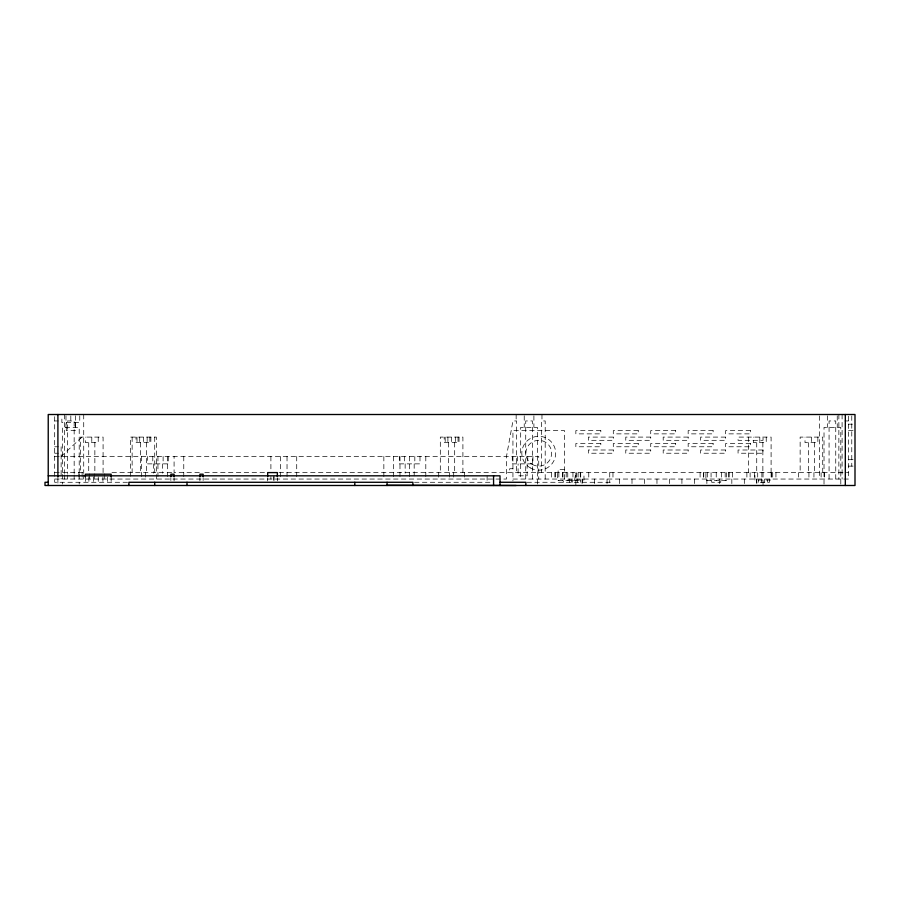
<?xml version="1.0" encoding="UTF-8"?>
<svg xmlns="http://www.w3.org/2000/svg" width="900" height="900" viewBox="0 0 900 900"><rect width="100%" height="100%" fill="white"/><g stroke="black" fill="none" stroke-linecap="round" stroke-linejoin="round"><path stroke-width="0.67" stroke-dasharray="4.5 3.38" d="M61.133 456.457L83.722 435.476M54.686 420.952L58.354 420.952M844.875 420.952L848.543 420.952M848.543 424.181L852.424 424.181M848.543 430.639L855 430.639M54.686 446.771L58.556 446.771M54.686 453.229L58.556 453.229M54.686 456.457L538.74 456.457L538.74 479.048M848.543 459.686L855 459.686M848.543 466.132L855 466.132M512.933 468.72L509.704 468.72L509.704 472.59M564.559 469.361L558.113 469.361L558.113 472.59M54.686 472.59L84.983 472.59M111.983 472.59L172.789 472.59M199.339 472.59L174.083 472.59L174.083 456.457M204.806 472.59L265.286 472.59M279.045 472.59L848.543 472.59M54.686 479.048L506.475 479.048L506.475 456.457L512.933 420.952L516.6 420.952L516.6 472.59M512.933 479.048L848.543 479.048L848.543 414.506M567.754 480.015L583.965 480.015L583.965 472.59M127.541 482.276L54.686 482.276L54.686 415.901M414.517 482.276L493.571 482.276M526.961 482.276L612.967 482.276M851.771 415.901L851.771 466.132M842.096 414.506L842.096 479.048M840.803 484.11L840.803 427.41L824.018 427.41L824.018 484.11M838.867 414.506L838.867 479.048M837.248 415.789L837.248 427.41M835.751 479.048L835.751 420.952L829.069 420.952L829.069 479.048M827.572 415.789L827.572 427.41M824.344 472.59L824.344 479.048M822.724 472.59L822.724 437.096L800.145 437.096L800.145 472.59M821.115 472.59L821.115 479.048M819.506 415.901L819.506 479.048M817.864 437.096L817.864 442.575L805.005 442.575L805.005 437.096M814.5 442.575L814.5 472.59M813.938 472.59L813.938 479.048M811.429 437.096L811.429 442.575M808.931 472.59L808.931 479.048M808.369 442.575L808.369 472.59M798.525 472.59L798.525 479.048M775.935 472.59L775.935 479.048M772.706 472.59L772.706 479.048M771.435 472.59L771.435 479.048M771.131 472.59L771.131 480.015L754.92 480.015L754.92 472.59M771.097 472.59L771.097 437.096L738.067 437.096L738.067 440.314L763.031 440.314L763.031 437.096M769.477 479.048L769.477 482.276L756.574 482.276L756.574 479.048M767.543 480.015L767.543 482.276M766.226 437.096L766.226 442.575L753.367 442.575L753.367 437.096M764.696 479.048L764.696 482.276M763.031 472.59L763.031 485.494M762.863 442.575L762.863 472.59M761.884 472.59L761.884 479.048M761.355 479.048L761.355 482.276M759.803 437.096L759.803 442.575M758.509 480.015L758.509 482.276M757.71 472.59L757.71 479.048M756.731 442.575L756.731 472.59M756.788 479.048L756.788 485.494M754.616 472.59L754.616 479.048M750.116 472.59L750.116 479.048M748.508 437.096L748.508 472.59M746.887 472.59L746.887 479.048M744.311 479.048L744.311 485.494M732.375 472.59L732.375 479.048M731.835 479.048L731.835 485.494M729.146 472.59L729.146 479.048M728.719 472.59L728.719 479.048M726.559 472.59L726.559 480.656L705.904 480.656L705.904 472.59M725.175 472.59L725.175 480.656M721.395 472.59L721.395 480.656M720.754 480.656L720.754 482.276L711.72 482.276L711.72 480.656M719.359 479.048L719.359 485.494M716.231 472.59L716.231 480.656M711.067 472.59L711.067 480.656M707.288 472.59L707.288 480.656M706.871 479.048L706.871 485.494M703.755 472.59L703.755 479.048M703.327 472.59L703.327 479.048M700.099 472.59L700.099 479.048M694.395 479.048L694.395 485.494M681.919 479.048L681.919 485.494M669.442 479.048L669.442 485.494M656.966 479.048L656.966 485.494M644.49 479.048L644.49 485.494M632.002 479.048L632.002 485.494M619.526 479.048L619.526 485.494M612.967 472.59L612.967 479.048M609.739 472.59L609.739 482.276M607.05 479.048L607.05 485.494M594.574 479.048L594.574 485.494M588.769 472.59L588.769 479.048M582.311 479.048L582.311 482.276M582.097 479.048L582.097 485.494M580.702 472.59L580.702 479.048M580.275 472.59L580.275 479.048M580.376 480.015L580.376 482.276M578.115 472.59L578.115 480.656L557.46 480.656L557.46 472.59M577.53 479.048L577.53 482.276M576.731 472.59L576.731 480.656M575.854 485.494L575.854 472.59L574.189 482.276M572.951 472.59L572.951 480.656M572.31 480.656L572.31 482.276M571.342 480.015L571.342 482.276M569.408 479.048L569.408 482.276M567.754 472.59L567.788 480.656M566.179 472.59L566.179 479.048M564.559 479.048L564.559 430.639L512.933 430.639L512.933 480.892M563.276 480.656L563.276 482.276M562.95 472.59L562.95 479.048M562.624 472.59L562.624 480.656M558.844 472.59L558.844 480.656M555.322 472.59L555.322 479.048M554.884 472.59L554.884 479.048M551.655 472.59L551.655 479.048M545.197 479.048L545.197 420.952L541.53 420.952L541.53 472.59M541.969 414.506L541.969 420.952M537.446 484.11L537.446 427.41L520.684 427.41L520.684 479.97M533.903 415.789L533.903 427.41M532.935 456.457L532.935 463.871L512.28 463.871L512.28 456.457M532.406 479.048L532.406 420.952L525.724 420.952L525.724 479.048M527.771 456.457L527.771 463.871M527.13 463.871L527.13 475.819L518.096 475.819L518.096 463.871M524.227 415.789L524.227 427.41M517.444 456.457L517.444 463.871M516.15 414.506L516.15 420.952M487.114 475.819L487.114 482.276M464.524 472.59L464.524 479.048M462.904 472.59L462.904 437.096L440.314 437.096L440.314 472.59M459.034 437.096L459.034 442.575L444.195 442.575L444.195 437.096M458.044 437.096L458.044 442.575M455.321 437.096L455.321 442.575M454.68 442.575L454.68 472.59M453.701 472.59L453.701 479.048M451.609 437.096L451.609 442.575M449.527 472.59L449.527 479.048M448.549 442.575L448.549 472.59M447.907 437.096L447.907 442.575M445.185 437.096L445.185 442.575M438.705 472.59L438.705 479.048M425.801 456.457L425.801 479.048M419.985 456.457L419.985 463.871L399.33 463.871L399.33 456.457M414.821 456.457L414.821 463.871M414.18 463.871L414.18 475.819M409.657 456.457L409.657 479.048M405.146 463.871L405.146 473.164M404.494 456.457L404.494 463.871M399.983 456.457L399.983 479.048M393.525 456.457L393.525 479.048M383.85 456.457L383.85 479.048M296.719 456.457L296.719 479.048M287.032 456.457L287.032 479.048M280.575 456.457L280.575 479.048M277.346 478.125L277.346 480.892M274.129 475.819L274.129 480.983M273.319 476.46L273.319 480.33M270.9 456.457L270.9 471.24M270.9 476.381L270.9 479.048M267.671 478.125L267.671 480.983M203.13 477.968L203.13 480.476M199.901 478.238L199.901 480.926M183.769 456.457L183.769 479.048M174.083 478.238L174.083 480.926M170.854 477.968L170.854 480.476M168.278 456.457L168.278 463.871L147.623 463.871L147.623 456.457M167.625 456.457L167.625 479.048M163.114 456.457L163.114 463.871M162.461 463.871L162.461 473.164M157.95 456.457L157.95 479.048M156.33 479.048L156.33 437.096L130.523 437.096L130.523 479.048M154.721 437.096L154.721 472.59M153.428 463.871L153.428 473.164M152.786 456.457L152.786 463.871M150.851 437.096L150.851 442.575L136.001 442.575L136.001 437.096M149.85 437.096L149.85 442.575M147.139 437.096L147.139 442.575M146.498 442.575L146.498 472.59M145.519 472.59L145.519 479.048M143.426 437.096L143.426 442.575M141.334 456.457L141.334 479.048M140.355 442.575L140.355 472.59M139.714 437.096L139.714 442.575M137.002 437.096L137.002 442.575M132.131 437.096L132.131 472.59M111.15 476.887L111.15 482.276M107.606 476.887L107.606 482.276M104.704 473.884L104.704 479.048M103.084 472.59L103.084 437.096L80.494 437.096L80.494 472.59M102.926 476.887L102.926 482.276M98.224 437.096L98.224 442.575L85.365 442.575L85.365 437.096M98.246 476.887L98.246 482.276M94.86 442.575L94.86 472.59M94.297 473.884L94.297 479.048M93.566 476.887L93.566 482.276M91.789 437.096L91.789 442.575M89.291 473.884L89.291 479.048M88.886 476.887L88.886 482.276M88.729 442.575L88.729 472.59M85.343 476.887L85.343 482.276M83.722 414.506L83.722 473.434M83.722 474.84L83.722 479.048M82.114 472.59L82.114 479.048M79.763 415.845L79.763 422.572L61.875 422.572L61.875 415.845M79.211 473.051L79.211 427.41L62.426 427.41L62.426 473.051M79.211 474.435L79.211 484.11M78.885 472.59L78.885 479.048M75.656 415.789L75.656 427.41M75.33 422.572L75.33 430.639L66.296 430.639L66.296 422.572M74.16 473.512L74.16 420.952L67.477 420.952L67.477 473.512M74.16 474.896L74.16 479.048M70.819 415.845L70.819 422.572M67.477 474.896L67.477 479.048M65.981 415.789L65.981 427.41M64.361 414.506L64.361 473.434M64.361 474.84L64.361 479.048M62.426 474.435L62.426 484.11M61.133 446.771L61.133 479.048M57.904 478.541L57.904 484.11M600.817 430.639L575.854 430.639L575.854 433.868L600.817 433.868L600.817 430.639M638.246 430.639L613.294 430.639L613.294 433.868L638.246 433.868L638.246 430.639M675.686 430.639L650.722 430.639L650.722 433.868L675.686 433.868L675.686 430.639M713.115 430.639L688.163 430.639L688.163 433.868L713.115 433.868L713.115 430.639M750.555 430.639L725.591 430.639L725.591 433.868L750.555 433.868L750.555 430.639M613.294 437.096L588.33 437.096L588.33 440.314L613.294 440.314L613.294 437.096M650.722 437.096L625.77 437.096L625.77 440.314L650.722 440.314L650.722 437.096M688.163 437.096L663.199 437.096L663.199 440.314L688.163 440.314L688.163 437.096M725.591 437.096L700.639 437.096L700.639 440.314L725.591 440.314L725.591 437.096M600.817 443.543L575.854 443.543L575.854 446.771L600.817 446.771L600.817 443.543M638.246 443.543L613.294 443.543L613.294 446.771L638.246 446.771L638.246 443.543M675.686 443.543L650.722 443.543L650.722 446.771L675.686 446.771L675.686 443.543M713.115 443.543L688.163 443.543L688.163 446.771L713.115 446.771L713.115 443.543M750.555 443.543L725.591 443.543L725.591 446.771L750.555 446.771L750.555 443.543M613.294 450L588.33 450L588.33 453.229L613.294 453.229L613.294 450M650.722 450L625.77 450L625.77 453.229L650.722 453.229L650.722 450M688.163 450L663.199 450L663.199 453.229L688.163 453.229L688.163 450M725.591 450L700.639 450L700.639 453.229L725.591 453.229L725.591 450M763.031 450L738.067 450L738.067 453.229L763.031 453.229L763.031 450M530.269 467.899A16.942 16.942 0 0 0 555.683 453.229A16.942 16.942 0 0 0 530.269 438.559A16.942 16.942 0 0 0 530.269 467.899M532.294 464.411A12.904 12.904 0 0 0 551.655 453.229A12.904 12.904 0 0 0 532.294 442.046A12.904 12.904 0 0 0 532.294 464.411"/><path stroke-width="1.35" d="M48.229 475.819L500.017 475.819L500.017 485.494M48.229 482.276L45 482.276L45 485.494L855 485.494L855 414.506L48.229 414.506L48.229 485.494M500.017 482.276L525.836 482.276L525.836 485.494M387.067 485.179L516.15 485.494M845.314 414.506L845.314 485.494M493.571 475.819L493.571 485.494M412.886 485.494L412.886 482.276L128.903 482.276L128.903 485.494M387.067 482.276L387.067 485.494M354.803 482.276L354.803 485.494M277.346 476.741L277.346 472.59L267.671 472.59L267.671 476.741M203.13 476.719L203.13 474.199L199.901 474.199L199.901 476.887M186.998 482.276L186.998 485.494M174.083 476.887L174.083 474.199L170.854 474.199L170.854 476.719M154.721 482.276L154.721 485.494M111.15 476.887L111.15 474.199L85.343 474.199L85.343 476.887M57.904 414.506L57.904 477.146"/></g></svg>
